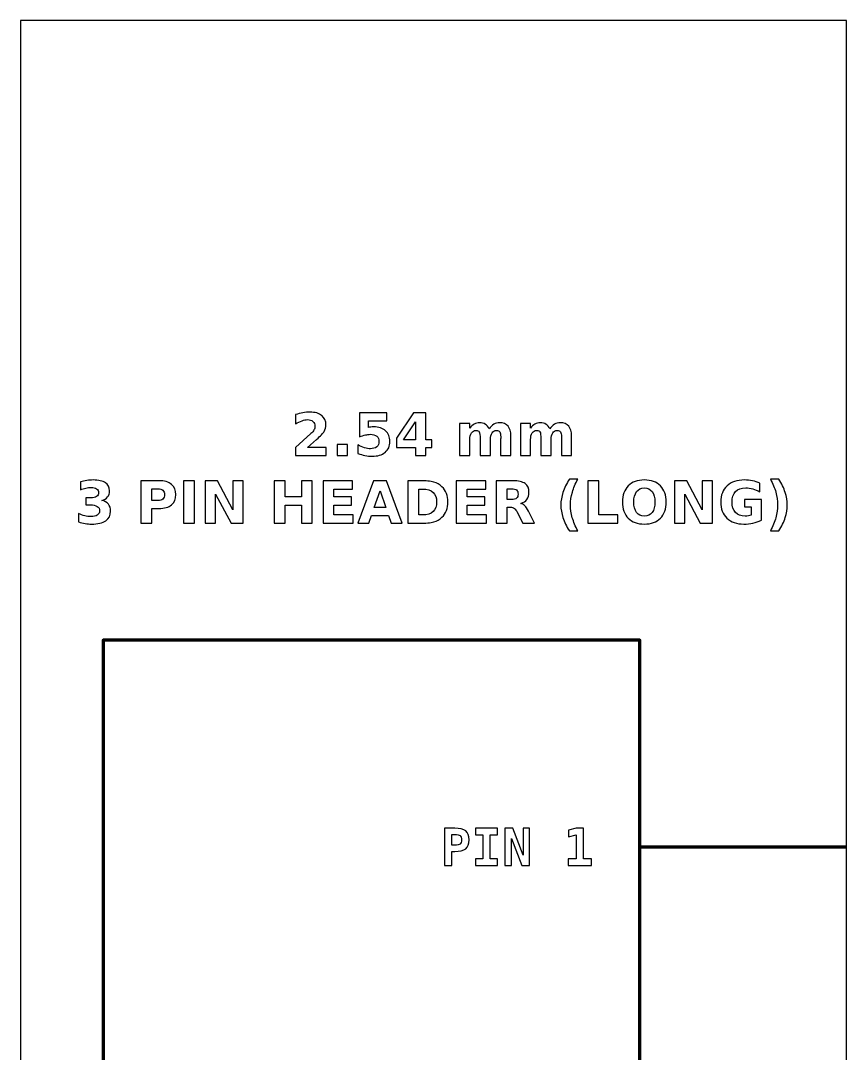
# Model space of a CAD drawing. Header units: centimetres. Extents: x -11.5 to -9.5, y -16.35 to -11.35.
# Drawn here: x -11.5 to -9.5, y -13.85 to -11.35 of the extents above; entities that cross this region are included whole.
import ezdxf

# ---------------------------------------------------------------- set-up
doc = ezdxf.new("R2010")
doc.units = ezdxf.units.CM
doc.header["$MEASUREMENT"] = 0
doc.layers.add('Layer 1', color=7, linetype='Continuous')

msp = doc.modelspace()

# ---------------------------------------------------------------- linework, layer by layer
at = {"layer": 'Layer 1', "color": 7}
msp.add_lwpolyline([(-11.5, -16.35), (-9.5, -16.35), (-9.5, -11.35), (-11.5, -11.35), (-11.5, -16.35)], close=True, dxfattribs=at)
at = {"layer": 'Layer 1', "color": 7, "lineweight": 100}
msp.add_lwpolyline([(-11.3, -15.85), (-10, -15.85), (-10, -12.85), (-11.3, -12.85), (-11.3, -15.85)], close=True, dxfattribs=at)
at = {"layer": 'Layer 1', "color": 250}
for points, knots in [([(-10.80503, -12.38297), (-10.80503, -12.38297), (-10.75975, -12.38297), (-10.75975, -12.38297), (-10.75975, -12.38297), (-10.75975, -12.38297), (-10.75975, -12.40247), (-10.75975, -12.40247), (-10.75975, -12.40247), (-10.75975, -12.40247), (-10.83452, -12.40247), (-10.83452, -12.40247), (-10.83452, -12.40247), (-10.83452, -12.40247), (-10.83452, -12.38297), (-10.83452, -12.38297), (-10.83452, -12.38297), (-10.83452, -12.38297), (-10.79696, -12.34984), (-10.79696, -12.34984), (-10.79696, -12.34984), (-10.7936, -12.3468), (-10.79113, -12.34384), (-10.78953, -12.34095), (-10.78953, -12.34095), (-10.78791, -12.33805), (-10.78711, -12.33504), (-10.78711, -12.33191), (-10.78711, -12.33191), (-10.78711, -12.32709), (-10.78873, -12.32321), (-10.79197, -12.32027), (-10.79197, -12.32027), (-10.7952, -12.31733), (-10.7995, -12.31588), (-10.80489, -12.31588), (-10.80489, -12.31588), (-10.80902, -12.31588), (-10.81354, -12.31677), (-10.81846, -12.31853), (-10.81846, -12.31853), (-10.82337, -12.3203), (-10.82864, -12.32293), (-10.83424, -12.32641), (-10.83424, -12.32641), (-10.83424, -12.32641), (-10.83424, -12.30381), (-10.83424, -12.30381), (-10.83424, -12.30381), (-10.82826, -12.30184), (-10.82236, -12.30033), (-10.81653, -12.2993), (-10.81653, -12.2993), (-10.81069, -12.29826), (-10.80498, -12.29774), (-10.79936, -12.29774), (-10.79936, -12.29774), (-10.78706, -12.29774), (-10.77749, -12.30045), (-10.77067, -12.30588), (-10.77067, -12.30588), (-10.76385, -12.31129), (-10.76044, -12.31884), (-10.76044, -12.32855), (-10.76044, -12.32855), (-10.76044, -12.33415), (-10.76189, -12.33937), (-10.76479, -12.34422), (-10.76479, -12.34422), (-10.76768, -12.34906), (-10.77377, -12.35555), (-10.78304, -12.36369), (-10.78304, -12.36369), (-10.78304, -12.36369), (-10.80503, -12.38297), (-10.80503, -12.38297)], [0, 0, 0, 0, 0.0526316, 0.0526316, 0.0526316, 0.0526316, 0.1052632, 0.1052632, 0.1052632, 0.1052632, 0.1578947, 0.1578947, 0.1578947, 0.1578947, 0.2105263, 0.2105263, 0.2105263, 0.2105263, 0.2631579, 0.2631579, 0.2631579, 0.2631579, 0.3157895, 0.3157895, 0.3157895, 0.3157895, 0.3684211, 0.3684211, 0.3684211, 0.3684211, 0.4210526, 0.4210526, 0.4210526, 0.4210526, 0.4736842, 0.4736842, 0.4736842, 0.4736842, 0.5263158, 0.5263158, 0.5263158, 0.5263158, 0.5789474, 0.5789474, 0.5789474, 0.5789474, 0.6315789, 0.6315789, 0.6315789, 0.6315789, 0.6842105, 0.6842105, 0.6842105, 0.6842105, 0.7368421, 0.7368421, 0.7368421, 0.7368421, 0.7894737, 0.7894737, 0.7894737, 0.7894737, 0.8421053, 0.8421053, 0.8421053, 0.8421053, 0.8947368, 0.8947368, 0.8947368, 0.8947368, 0.9473684, 0.9473684, 0.9473684, 0.9473684, 1, 1, 1, 1]), ([(-10.67894, -12.2996), (-10.67894, -12.2996), (-10.613, -12.2996), (-10.613, -12.2996), (-10.613, -12.2996), (-10.613, -12.2996), (-10.613, -12.3191), (-10.613, -12.3191), (-10.613, -12.3191), (-10.613, -12.3191), (-10.6578, -12.3191), (-10.6578, -12.3191), (-10.6578, -12.3191), (-10.6578, -12.3191), (-10.6578, -12.33502), (-10.6578, -12.33502), (-10.6578, -12.33502), (-10.65578, -12.33448), (-10.65375, -12.33406), (-10.65171, -12.33375), (-10.65171, -12.33375), (-10.64966, -12.33344), (-10.64752, -12.3333), (-10.64533, -12.3333), (-10.64533, -12.3333), (-10.63278, -12.3333), (-10.62302, -12.33643), (-10.61603, -12.34271), (-10.61603, -12.34271), (-10.60905, -12.34897), (-10.60557, -12.35771), (-10.60557, -12.36891), (-10.60557, -12.36891), (-10.60557, -12.38003), (-10.60938, -12.38874), (-10.61697, -12.39504), (-10.61697, -12.39504), (-10.62457, -12.40132), (-10.63513, -12.40447), (-10.64863, -12.40447), (-10.64863, -12.40447), (-10.65446, -12.40447), (-10.66025, -12.4039), (-10.66596, -12.40278), (-10.66596, -12.40278), (-10.67168, -12.40165), (-10.67737, -12.39995), (-10.68301, -12.39765), (-10.68301, -12.39765), (-10.68301, -12.39765), (-10.68301, -12.37676), (-10.68301, -12.37676), (-10.68301, -12.37676), (-10.67741, -12.37999), (-10.6721, -12.38239), (-10.66707, -12.38398), (-10.66707, -12.38398), (-10.66203, -12.38561), (-10.65728, -12.38641), (-10.65284, -12.38641), (-10.65284, -12.38641), (-10.64639, -12.38641), (-10.64134, -12.38483), (-10.63764, -12.38168), (-10.63764, -12.38168), (-10.63395, -12.37855), (-10.63209, -12.3743), (-10.63209, -12.36891), (-10.63209, -12.36891), (-10.63209, -12.3635), (-10.63395, -12.35924), (-10.63764, -12.35612), (-10.63764, -12.35612), (-10.64134, -12.35299), (-10.64639, -12.35144), (-10.65284, -12.35144), (-10.65284, -12.35144), (-10.65665, -12.35144), (-10.66072, -12.35193), (-10.66502, -12.35292), (-10.66502, -12.35292), (-10.66935, -12.3539), (-10.67398, -12.35543), (-10.67894, -12.3575), (-10.67894, -12.3575), (-10.67894, -12.3575), (-10.67894, -12.2996), (-10.67894, -12.2996)], [0, 0, 0, 0, 0.0454545, 0.0454545, 0.0454545, 0.0454545, 0.0909091, 0.0909091, 0.0909091, 0.0909091, 0.1363636, 0.1363636, 0.1363636, 0.1363636, 0.1818182, 0.1818182, 0.1818182, 0.1818182, 0.2272727, 0.2272727, 0.2272727, 0.2272727, 0.2727273, 0.2727273, 0.2727273, 0.2727273, 0.3181818, 0.3181818, 0.3181818, 0.3181818, 0.3636364, 0.3636364, 0.3636364, 0.3636364, 0.4090909, 0.4090909, 0.4090909, 0.4090909, 0.4545455, 0.4545455, 0.4545455, 0.4545455, 0.5, 0.5, 0.5, 0.5, 0.5454545, 0.5454545, 0.5454545, 0.5454545, 0.5909091, 0.5909091, 0.5909091, 0.5909091, 0.6363636, 0.6363636, 0.6363636, 0.6363636, 0.6818182, 0.6818182, 0.6818182, 0.6818182, 0.7272727, 0.7272727, 0.7272727, 0.7272727, 0.7727273, 0.7727273, 0.7727273, 0.7727273, 0.8181818, 0.8181818, 0.8181818, 0.8181818, 0.8636364, 0.8636364, 0.8636364, 0.8636364, 0.9090909, 0.9090909, 0.9090909, 0.9090909, 0.9545455, 0.9545455, 0.9545455, 0.9545455, 1, 1, 1, 1]), ([(-10.54816, -12.2996), (-10.54816, -12.2996), (-10.51866, -12.2996), (-10.51866, -12.2996), (-10.51866, -12.2996), (-10.51866, -12.2996), (-10.51866, -12.36451), (-10.51866, -12.36451), (-10.51866, -12.36451), (-10.51866, -12.36451), (-10.50399, -12.36451), (-10.50399, -12.36451), (-10.50399, -12.36451), (-10.50399, -12.36451), (-10.50399, -12.38373), (-10.50399, -12.38373), (-10.50399, -12.38373), (-10.50399, -12.38373), (-10.51866, -12.38373), (-10.51866, -12.38373), (-10.51866, -12.38373), (-10.51866, -12.38373), (-10.51866, -12.40247), (-10.51866, -12.40247), (-10.51866, -12.40247), (-10.51866, -12.40247), (-10.54373, -12.40247), (-10.54373, -12.40247), (-10.54373, -12.40247), (-10.54373, -12.40247), (-10.54373, -12.38373), (-10.54373, -12.38373), (-10.54373, -12.38373), (-10.54373, -12.38373), (-10.58936, -12.38373), (-10.58936, -12.38373), (-10.58936, -12.38373), (-10.58936, -12.38373), (-10.58936, -12.36098), (-10.58936, -12.36098), (-10.58936, -12.36098), (-10.58936, -12.36098), (-10.54816, -12.2996), (-10.54816, -12.2996)], [0, 0, 0, 0, 0.0909091, 0.0909091, 0.0909091, 0.0909091, 0.1818182, 0.1818182, 0.1818182, 0.1818182, 0.2727273, 0.2727273, 0.2727273, 0.2727273, 0.3636364, 0.3636364, 0.3636364, 0.3636364, 0.4545455, 0.4545455, 0.4545455, 0.4545455, 0.5454545, 0.5454545, 0.5454545, 0.5454545, 0.6363636, 0.6363636, 0.6363636, 0.6363636, 0.7272727, 0.7272727, 0.7272727, 0.7272727, 0.8181818, 0.8181818, 0.8181818, 0.8181818, 0.9090909, 0.9090909, 0.9090909, 0.9090909, 1, 1, 1, 1]), ([(-10.54373, -12.32145), (-10.54373, -12.32145), (-10.57283, -12.36451), (-10.57283, -12.36451), (-10.57283, -12.36451), (-10.57283, -12.36451), (-10.54373, -12.36451), (-10.54373, -12.36451), (-10.54373, -12.36451), (-10.54373, -12.36451), (-10.54373, -12.32145), (-10.54373, -12.32145)], [0, 0, 0, 0, 0.3333333, 0.3333333, 0.3333333, 0.3333333, 0.6666667, 0.6666667, 0.6666667, 0.6666667, 1, 1, 1, 1]), ([(-10.36502, -12.33812), (-10.36189, -12.33335), (-10.3582, -12.3297), (-10.35389, -12.32721), (-10.35389, -12.32721), (-10.34959, -12.32469), (-10.34489, -12.32345), (-10.33974, -12.32345), (-10.33974, -12.32345), (-10.33087, -12.32345), (-10.32412, -12.32618), (-10.31949, -12.33166), (-10.31949, -12.33166), (-10.31485, -12.33711), (-10.31252, -12.34506), (-10.31252, -12.35548), (-10.31252, -12.35548), (-10.31252, -12.35548), (-10.31252, -12.40247), (-10.31252, -12.40247), (-10.31252, -12.40247), (-10.31252, -12.40247), (-10.33734, -12.40247), (-10.33734, -12.40247), (-10.33734, -12.40247), (-10.33734, -12.40247), (-10.33734, -12.36223), (-10.33734, -12.36223), (-10.33734, -12.36223), (-10.33729, -12.36164), (-10.33727, -12.36103), (-10.33724, -12.36037), (-10.33724, -12.36037), (-10.33722, -12.35974), (-10.3372, -12.35882), (-10.3372, -12.35762), (-10.3372, -12.35762), (-10.3372, -12.35216), (-10.33799, -12.34819), (-10.33962, -12.34574), (-10.33962, -12.34574), (-10.34122, -12.34327), (-10.3438, -12.34205), (-10.34738, -12.34205), (-10.34738, -12.34205), (-10.35208, -12.34205), (-10.35568, -12.34398), (-10.35824, -12.34784), (-10.35824, -12.34784), (-10.36078, -12.35169), (-10.3621, -12.35727), (-10.3622, -12.36458), (-10.3622, -12.36458), (-10.3622, -12.36458), (-10.3622, -12.40247), (-10.3622, -12.40247), (-10.3622, -12.40247), (-10.3622, -12.40247), (-10.38701, -12.40247), (-10.38701, -12.40247), (-10.38701, -12.40247), (-10.38701, -12.40247), (-10.38701, -12.36223), (-10.38701, -12.36223), (-10.38701, -12.36223), (-10.38701, -12.35369), (-10.38774, -12.34819), (-10.38922, -12.34574), (-10.38922, -12.34574), (-10.39068, -12.34327), (-10.39329, -12.34205), (-10.39705, -12.34205), (-10.39705, -12.34205), (-10.4018, -12.34205), (-10.40545, -12.344), (-10.40801, -12.34788), (-10.40801, -12.34788), (-10.41057, -12.35176), (-10.41187, -12.35729), (-10.41187, -12.36451), (-10.41187, -12.36451), (-10.41187, -12.36451), (-10.41187, -12.40247), (-10.41187, -12.40247), (-10.41187, -12.40247), (-10.41187, -12.40247), (-10.43668, -12.40247), (-10.43668, -12.40247), (-10.43668, -12.40247), (-10.43668, -12.40247), (-10.43668, -12.32531), (-10.43668, -12.32531), (-10.43668, -12.32531), (-10.43668, -12.32531), (-10.41187, -12.32531), (-10.41187, -12.32531), (-10.41187, -12.32531), (-10.41187, -12.32531), (-10.41187, -12.33662), (-10.41187, -12.33662), (-10.41187, -12.33662), (-10.40883, -12.33224), (-10.40535, -12.32898), (-10.40142, -12.32676), (-10.40142, -12.32676), (-10.3975, -12.32455), (-10.39317, -12.32345), (-10.38844, -12.32345), (-10.38844, -12.32345), (-10.38313, -12.32345), (-10.3784, -12.32474), (-10.37433, -12.32731), (-10.37433, -12.32731), (-10.37024, -12.32989), (-10.36713, -12.33349), (-10.36502, -12.33812)], [0, 0, 0, 0, 0.0344828, 0.0344828, 0.0344828, 0.0344828, 0.0689655, 0.0689655, 0.0689655, 0.0689655, 0.1034483, 0.1034483, 0.1034483, 0.1034483, 0.137931, 0.137931, 0.137931, 0.137931, 0.1724138, 0.1724138, 0.1724138, 0.1724138, 0.2068966, 0.2068966, 0.2068966, 0.2068966, 0.2413793, 0.2413793, 0.2413793, 0.2413793, 0.2758621, 0.2758621, 0.2758621, 0.2758621, 0.3103448, 0.3103448, 0.3103448, 0.3103448, 0.3448276, 0.3448276, 0.3448276, 0.3448276, 0.3793103, 0.3793103, 0.3793103, 0.3793103, 0.4137931, 0.4137931, 0.4137931, 0.4137931, 0.4482759, 0.4482759, 0.4482759, 0.4482759, 0.4827586, 0.4827586, 0.4827586, 0.4827586, 0.5172414, 0.5172414, 0.5172414, 0.5172414, 0.5517241, 0.5517241, 0.5517241, 0.5517241, 0.5862069, 0.5862069, 0.5862069, 0.5862069, 0.6206897, 0.6206897, 0.6206897, 0.6206897, 0.6551724, 0.6551724, 0.6551724, 0.6551724, 0.6896552, 0.6896552, 0.6896552, 0.6896552, 0.7241379, 0.7241379, 0.7241379, 0.7241379, 0.7586207, 0.7586207, 0.7586207, 0.7586207, 0.7931034, 0.7931034, 0.7931034, 0.7931034, 0.8275862, 0.8275862, 0.8275862, 0.8275862, 0.862069, 0.862069, 0.862069, 0.862069, 0.8965517, 0.8965517, 0.8965517, 0.8965517, 0.9310345, 0.9310345, 0.9310345, 0.9310345, 0.9655172, 0.9655172, 0.9655172, 0.9655172, 1, 1, 1, 1]), ([(-10.21798, -12.33812), (-10.21485, -12.33335), (-10.21116, -12.3297), (-10.20685, -12.32721), (-10.20685, -12.32721), (-10.20255, -12.32469), (-10.19785, -12.32345), (-10.1927, -12.32345), (-10.1927, -12.32345), (-10.18383, -12.32345), (-10.17708, -12.32618), (-10.17245, -12.33166), (-10.17245, -12.33166), (-10.16781, -12.33711), (-10.16548, -12.34506), (-10.16548, -12.35548), (-10.16548, -12.35548), (-10.16548, -12.35548), (-10.16548, -12.40247), (-10.16548, -12.40247), (-10.16548, -12.40247), (-10.16548, -12.40247), (-10.1903, -12.40247), (-10.1903, -12.40247), (-10.1903, -12.40247), (-10.1903, -12.40247), (-10.1903, -12.36223), (-10.1903, -12.36223), (-10.1903, -12.36223), (-10.19025, -12.36164), (-10.19023, -12.36103), (-10.1902, -12.36037), (-10.1902, -12.36037), (-10.19018, -12.35974), (-10.19016, -12.35882), (-10.19016, -12.35762), (-10.19016, -12.35762), (-10.19016, -12.35216), (-10.19095, -12.34819), (-10.19258, -12.34574), (-10.19258, -12.34574), (-10.19418, -12.34327), (-10.19676, -12.34205), (-10.20034, -12.34205), (-10.20034, -12.34205), (-10.20504, -12.34205), (-10.20864, -12.34398), (-10.2112, -12.34784), (-10.2112, -12.34784), (-10.21374, -12.35169), (-10.21506, -12.35727), (-10.21516, -12.36458), (-10.21516, -12.36458), (-10.21516, -12.36458), (-10.21516, -12.40247), (-10.21516, -12.40247), (-10.21516, -12.40247), (-10.21516, -12.40247), (-10.23997, -12.40247), (-10.23997, -12.40247), (-10.23997, -12.40247), (-10.23997, -12.40247), (-10.23997, -12.36223), (-10.23997, -12.36223), (-10.23997, -12.36223), (-10.23997, -12.35369), (-10.2407, -12.34819), (-10.24218, -12.34574), (-10.24218, -12.34574), (-10.24364, -12.34327), (-10.24625, -12.34205), (-10.25001, -12.34205), (-10.25001, -12.34205), (-10.25476, -12.34205), (-10.25841, -12.344), (-10.26097, -12.34788), (-10.26097, -12.34788), (-10.26353, -12.35176), (-10.26483, -12.35729), (-10.26483, -12.36451), (-10.26483, -12.36451), (-10.26483, -12.36451), (-10.26483, -12.40247), (-10.26483, -12.40247), (-10.26483, -12.40247), (-10.26483, -12.40247), (-10.28964, -12.40247), (-10.28964, -12.40247), (-10.28964, -12.40247), (-10.28964, -12.40247), (-10.28964, -12.32531), (-10.28964, -12.32531), (-10.28964, -12.32531), (-10.28964, -12.32531), (-10.26483, -12.32531), (-10.26483, -12.32531), (-10.26483, -12.32531), (-10.26483, -12.32531), (-10.26483, -12.33662), (-10.26483, -12.33662), (-10.26483, -12.33662), (-10.26179, -12.33224), (-10.25831, -12.32898), (-10.25438, -12.32676), (-10.25438, -12.32676), (-10.25046, -12.32455), (-10.24613, -12.32345), (-10.2414, -12.32345), (-10.2414, -12.32345), (-10.23609, -12.32345), (-10.23136, -12.32474), (-10.22729, -12.32731), (-10.22729, -12.32731), (-10.2232, -12.32989), (-10.22009, -12.33349), (-10.21798, -12.33812)], [0, 0, 0, 0, 0.0344828, 0.0344828, 0.0344828, 0.0344828, 0.0689655, 0.0689655, 0.0689655, 0.0689655, 0.1034483, 0.1034483, 0.1034483, 0.1034483, 0.137931, 0.137931, 0.137931, 0.137931, 0.1724138, 0.1724138, 0.1724138, 0.1724138, 0.2068966, 0.2068966, 0.2068966, 0.2068966, 0.2413793, 0.2413793, 0.2413793, 0.2413793, 0.2758621, 0.2758621, 0.2758621, 0.2758621, 0.3103448, 0.3103448, 0.3103448, 0.3103448, 0.3448276, 0.3448276, 0.3448276, 0.3448276, 0.3793103, 0.3793103, 0.3793103, 0.3793103, 0.4137931, 0.4137931, 0.4137931, 0.4137931, 0.4482759, 0.4482759, 0.4482759, 0.4482759, 0.4827586, 0.4827586, 0.4827586, 0.4827586, 0.5172414, 0.5172414, 0.5172414, 0.5172414, 0.5517241, 0.5517241, 0.5517241, 0.5517241, 0.5862069, 0.5862069, 0.5862069, 0.5862069, 0.6206897, 0.6206897, 0.6206897, 0.6206897, 0.6551724, 0.6551724, 0.6551724, 0.6551724, 0.6896552, 0.6896552, 0.6896552, 0.6896552, 0.7241379, 0.7241379, 0.7241379, 0.7241379, 0.7586207, 0.7586207, 0.7586207, 0.7586207, 0.7931034, 0.7931034, 0.7931034, 0.7931034, 0.8275862, 0.8275862, 0.8275862, 0.8275862, 0.862069, 0.862069, 0.862069, 0.862069, 0.8965517, 0.8965517, 0.8965517, 0.8965517, 0.9310345, 0.9310345, 0.9310345, 0.9310345, 0.9655172, 0.9655172, 0.9655172, 0.9655172, 1, 1, 1, 1]), ([(-10.73311, -12.3758), (-10.73311, -12.3758), (-10.70829, -12.3758), (-10.70829, -12.3758), (-10.70829, -12.3758), (-10.70829, -12.3758), (-10.70829, -12.40247), (-10.70829, -12.40247), (-10.70829, -12.40247), (-10.70829, -12.40247), (-10.73311, -12.40247), (-10.73311, -12.40247), (-10.73311, -12.40247), (-10.73311, -12.40247), (-10.73311, -12.3758), (-10.73311, -12.3758)], [0, 0, 0, 0, 0.25, 0.25, 0.25, 0.25, 0.5, 0.5, 0.5, 0.5, 0.75, 0.75, 0.75, 0.75, 1, 1, 1, 1]), ([(-11.30339, -12.51124), (-11.29647, -12.51303), (-11.29118, -12.51616), (-11.28758, -12.52058), (-11.28758, -12.52058), (-11.28398, -12.52502), (-11.28217, -12.53064), (-11.28217, -12.53749), (-11.28217, -12.53749), (-11.28217, -12.54769), (-11.28608, -12.55545), (-11.29388, -12.56077), (-11.29388, -12.56077), (-11.30169, -12.56606), (-11.31308, -12.56872), (-11.32806, -12.56872), (-11.32806, -12.56872), (-11.33335, -12.56872), (-11.33864, -12.5683), (-11.34396, -12.56745), (-11.34396, -12.56745), (-11.34925, -12.5666), (-11.35449, -12.56531), (-11.35969, -12.56362), (-11.35969, -12.56362), (-11.35969, -12.56362), (-11.35969, -12.54315), (-11.35969, -12.54315), (-11.35969, -12.54315), (-11.35473, -12.54562), (-11.34981, -12.54751), (-11.34492, -12.54878), (-11.34492, -12.54878), (-11.34003, -12.55002), (-11.33521, -12.55066), (-11.33048, -12.55066), (-11.33048, -12.55066), (-11.32345, -12.55066), (-11.31806, -12.54943), (-11.31432, -12.54701), (-11.31432, -12.54701), (-11.31058, -12.54457), (-11.3087, -12.54109), (-11.3087, -12.53652), (-11.3087, -12.53652), (-11.3087, -12.53184), (-11.31063, -12.52829), (-11.31446, -12.52589), (-11.31446, -12.52589), (-11.3183, -12.52347), (-11.32396, -12.52227), (-11.33144, -12.52227), (-11.33144, -12.52227), (-11.33144, -12.52227), (-11.34205, -12.52227), (-11.34205, -12.52227), (-11.34205, -12.52227), (-11.34205, -12.52227), (-11.34205, -12.50517), (-11.34205, -12.50517), (-11.34205, -12.50517), (-11.34205, -12.50517), (-11.3309, -12.50517), (-11.3309, -12.50517), (-11.3309, -12.50517), (-11.32422, -12.50517), (-11.31928, -12.50414), (-11.31602, -12.50204), (-11.31602, -12.50204), (-11.31275, -12.49995), (-11.31112, -12.49678), (-11.31112, -12.49252), (-11.31112, -12.49252), (-11.31112, -12.48857), (-11.3127, -12.48551), (-11.31587, -12.48337), (-11.31587, -12.48337), (-11.31905, -12.48121), (-11.32352, -12.48013), (-11.3293, -12.48013), (-11.3293, -12.48013), (-11.33358, -12.48013), (-11.33789, -12.4806), (-11.34226, -12.48156), (-11.34226, -12.48156), (-11.34661, -12.48252), (-11.35094, -12.48396), (-11.35527, -12.48584), (-11.35527, -12.48584), (-11.35527, -12.48584), (-11.35527, -12.46641), (-11.35527, -12.46641), (-11.35527, -12.46641), (-11.35002, -12.46493), (-11.34485, -12.46383), (-11.3397, -12.4631), (-11.3397, -12.4631), (-11.33455, -12.46237), (-11.32952, -12.46199), (-11.32455, -12.46199), (-11.32455, -12.46199), (-11.31119, -12.46199), (-11.30118, -12.46418), (-11.29454, -12.46858), (-11.29454, -12.46858), (-11.28791, -12.47295), (-11.2846, -12.47956), (-11.2846, -12.48838), (-11.2846, -12.48838), (-11.2846, -12.49438), (-11.28617, -12.49932), (-11.28935, -12.50315), (-11.28935, -12.50315), (-11.29252, -12.50698), (-11.2972, -12.50969), (-11.30339, -12.51124)], [0, 0, 0, 0, 0.0344828, 0.0344828, 0.0344828, 0.0344828, 0.0689655, 0.0689655, 0.0689655, 0.0689655, 0.1034483, 0.1034483, 0.1034483, 0.1034483, 0.137931, 0.137931, 0.137931, 0.137931, 0.1724138, 0.1724138, 0.1724138, 0.1724138, 0.2068966, 0.2068966, 0.2068966, 0.2068966, 0.2413793, 0.2413793, 0.2413793, 0.2413793, 0.2758621, 0.2758621, 0.2758621, 0.2758621, 0.3103448, 0.3103448, 0.3103448, 0.3103448, 0.3448276, 0.3448276, 0.3448276, 0.3448276, 0.3793103, 0.3793103, 0.3793103, 0.3793103, 0.4137931, 0.4137931, 0.4137931, 0.4137931, 0.4482759, 0.4482759, 0.4482759, 0.4482759, 0.4827586, 0.4827586, 0.4827586, 0.4827586, 0.5172414, 0.5172414, 0.5172414, 0.5172414, 0.5517241, 0.5517241, 0.5517241, 0.5517241, 0.5862069, 0.5862069, 0.5862069, 0.5862069, 0.6206897, 0.6206897, 0.6206897, 0.6206897, 0.6551724, 0.6551724, 0.6551724, 0.6551724, 0.6896552, 0.6896552, 0.6896552, 0.6896552, 0.7241379, 0.7241379, 0.7241379, 0.7241379, 0.7586207, 0.7586207, 0.7586207, 0.7586207, 0.7931034, 0.7931034, 0.7931034, 0.7931034, 0.8275862, 0.8275862, 0.8275862, 0.8275862, 0.862069, 0.862069, 0.862069, 0.862069, 0.8965517, 0.8965517, 0.8965517, 0.8965517, 0.9310345, 0.9310345, 0.9310345, 0.9310345, 0.9655172, 0.9655172, 0.9655172, 0.9655172, 1, 1, 1, 1]), ([(-11.20884, -12.46385), (-11.20884, -12.46385), (-11.16482, -12.46385), (-11.16482, -12.46385), (-11.16482, -12.46385), (-11.15172, -12.46385), (-11.14167, -12.46677), (-11.13466, -12.47258), (-11.13466, -12.47258), (-11.12766, -12.47839), (-11.12415, -12.48666), (-11.12415, -12.49741), (-11.12415, -12.49741), (-11.12415, -12.50818), (-11.12766, -12.51648), (-11.13466, -12.52229), (-11.13466, -12.52229), (-11.14167, -12.5281), (-11.15172, -12.53102), (-11.16482, -12.53102), (-11.16482, -12.53102), (-11.16482, -12.53102), (-11.18231, -12.53102), (-11.18231, -12.53102), (-11.18231, -12.53102), (-11.18231, -12.53102), (-11.18231, -12.56672), (-11.18231, -12.56672), (-11.18231, -12.56672), (-11.18231, -12.56672), (-11.20884, -12.56672), (-11.20884, -12.56672), (-11.20884, -12.56672), (-11.20884, -12.56672), (-11.20884, -12.46385), (-11.20884, -12.46385)], [0, 0, 0, 0, 0.1111111, 0.1111111, 0.1111111, 0.1111111, 0.2222222, 0.2222222, 0.2222222, 0.2222222, 0.3333333, 0.3333333, 0.3333333, 0.3333333, 0.4444444, 0.4444444, 0.4444444, 0.4444444, 0.5555556, 0.5555556, 0.5555556, 0.5555556, 0.6666667, 0.6666667, 0.6666667, 0.6666667, 0.7777778, 0.7777778, 0.7777778, 0.7777778, 0.8888889, 0.8888889, 0.8888889, 0.8888889, 1, 1, 1, 1]), ([(-11.10543, -12.46385), (-11.10543, -12.46385), (-11.0789, -12.46385), (-11.0789, -12.46385), (-11.0789, -12.46385), (-11.0789, -12.46385), (-11.0789, -12.56672), (-11.0789, -12.56672), (-11.0789, -12.56672), (-11.0789, -12.56672), (-11.10543, -12.56672), (-11.10543, -12.56672), (-11.10543, -12.56672), (-11.10543, -12.56672), (-11.10543, -12.46385), (-11.10543, -12.46385)], [0, 0, 0, 0, 0.25, 0.25, 0.25, 0.25, 0.5, 0.5, 0.5, 0.5, 0.75, 0.75, 0.75, 0.75, 1, 1, 1, 1]), ([(-11.05294, -12.46385), (-11.05294, -12.46385), (-11.02331, -12.46385), (-11.02331, -12.46385), (-11.02331, -12.46385), (-11.02331, -12.46385), (-10.98589, -12.53441), (-10.98589, -12.53441), (-10.98589, -12.53441), (-10.98589, -12.53441), (-10.98589, -12.46385), (-10.98589, -12.46385), (-10.98589, -12.46385), (-10.98589, -12.46385), (-10.96075, -12.46385), (-10.96075, -12.46385), (-10.96075, -12.46385), (-10.96075, -12.46385), (-10.96075, -12.56672), (-10.96075, -12.56672), (-10.96075, -12.56672), (-10.96075, -12.56672), (-10.99038, -12.56672), (-10.99038, -12.56672), (-10.99038, -12.56672), (-10.99038, -12.56672), (-11.0278, -12.49616), (-11.0278, -12.49616), (-11.0278, -12.49616), (-11.0278, -12.49616), (-11.0278, -12.56672), (-11.0278, -12.56672), (-11.0278, -12.56672), (-11.0278, -12.56672), (-11.05294, -12.56672), (-11.05294, -12.56672), (-11.05294, -12.56672), (-11.05294, -12.56672), (-11.05294, -12.46385), (-11.05294, -12.46385)], [0, 0, 0, 0, 0.1, 0.1, 0.1, 0.1, 0.2, 0.2, 0.2, 0.2, 0.3, 0.3, 0.3, 0.3, 0.4, 0.4, 0.4, 0.4, 0.5, 0.5, 0.5, 0.5, 0.6, 0.6, 0.6, 0.6, 0.7, 0.7, 0.7, 0.7, 0.8, 0.8, 0.8, 0.8, 0.9, 0.9, 0.9, 0.9, 1, 1, 1, 1]), ([(-10.88572, -12.46385), (-10.88572, -12.46385), (-10.85919, -12.46385), (-10.85919, -12.46385), (-10.85919, -12.46385), (-10.85919, -12.46385), (-10.85919, -12.50306), (-10.85919, -12.50306), (-10.85919, -12.50306), (-10.85919, -12.50306), (-10.82006, -12.50306), (-10.82006, -12.50306), (-10.82006, -12.50306), (-10.82006, -12.50306), (-10.82006, -12.46385), (-10.82006, -12.46385), (-10.82006, -12.46385), (-10.82006, -12.46385), (-10.79353, -12.46385), (-10.79353, -12.46385), (-10.79353, -12.46385), (-10.79353, -12.46385), (-10.79353, -12.56672), (-10.79353, -12.56672), (-10.79353, -12.56672), (-10.79353, -12.56672), (-10.82006, -12.56672), (-10.82006, -12.56672), (-10.82006, -12.56672), (-10.82006, -12.56672), (-10.82006, -12.52312), (-10.82006, -12.52312), (-10.82006, -12.52312), (-10.82006, -12.52312), (-10.85919, -12.52312), (-10.85919, -12.52312), (-10.85919, -12.52312), (-10.85919, -12.52312), (-10.85919, -12.56672), (-10.85919, -12.56672), (-10.85919, -12.56672), (-10.85919, -12.56672), (-10.88572, -12.56672), (-10.88572, -12.56672), (-10.88572, -12.56672), (-10.88572, -12.56672), (-10.88572, -12.46385), (-10.88572, -12.46385)], [0, 0, 0, 0, 0.0833333, 0.0833333, 0.0833333, 0.0833333, 0.1666667, 0.1666667, 0.1666667, 0.1666667, 0.25, 0.25, 0.25, 0.25, 0.3333333, 0.3333333, 0.3333333, 0.3333333, 0.4166667, 0.4166667, 0.4166667, 0.4166667, 0.5, 0.5, 0.5, 0.5, 0.5833333, 0.5833333, 0.5833333, 0.5833333, 0.6666667, 0.6666667, 0.6666667, 0.6666667, 0.75, 0.75, 0.75, 0.75, 0.8333333, 0.8333333, 0.8333333, 0.8333333, 0.9166667, 0.9166667, 0.9166667, 0.9166667, 1, 1, 1, 1]), ([(-10.76763, -12.46385), (-10.76763, -12.46385), (-10.69604, -12.46385), (-10.69604, -12.46385), (-10.69604, -12.46385), (-10.69604, -12.46385), (-10.69604, -12.48391), (-10.69604, -12.48391), (-10.69604, -12.48391), (-10.69604, -12.48391), (-10.7411, -12.48391), (-10.7411, -12.48391), (-10.7411, -12.48391), (-10.7411, -12.48391), (-10.7411, -12.50306), (-10.7411, -12.50306), (-10.7411, -12.50306), (-10.7411, -12.50306), (-10.69875, -12.50306), (-10.69875, -12.50306), (-10.69875, -12.50306), (-10.69875, -12.50306), (-10.69875, -12.52312), (-10.69875, -12.52312), (-10.69875, -12.52312), (-10.69875, -12.52312), (-10.7411, -12.52312), (-10.7411, -12.52312), (-10.7411, -12.52312), (-10.7411, -12.52312), (-10.7411, -12.54666), (-10.7411, -12.54666), (-10.7411, -12.54666), (-10.7411, -12.54666), (-10.69454, -12.54666), (-10.69454, -12.54666), (-10.69454, -12.54666), (-10.69454, -12.54666), (-10.69454, -12.56672), (-10.69454, -12.56672), (-10.69454, -12.56672), (-10.69454, -12.56672), (-10.76763, -12.56672), (-10.76763, -12.56672), (-10.76763, -12.56672), (-10.76763, -12.56672), (-10.76763, -12.46385), (-10.76763, -12.46385)], [0, 0, 0, 0, 0.0833333, 0.0833333, 0.0833333, 0.0833333, 0.1666667, 0.1666667, 0.1666667, 0.1666667, 0.25, 0.25, 0.25, 0.25, 0.3333333, 0.3333333, 0.3333333, 0.3333333, 0.4166667, 0.4166667, 0.4166667, 0.4166667, 0.5, 0.5, 0.5, 0.5, 0.5833333, 0.5833333, 0.5833333, 0.5833333, 0.6666667, 0.6666667, 0.6666667, 0.6666667, 0.75, 0.75, 0.75, 0.75, 0.8333333, 0.8333333, 0.8333333, 0.8333333, 0.9166667, 0.9166667, 0.9166667, 0.9166667, 1, 1, 1, 1]), ([(-10.60881, -12.548), (-10.60881, -12.548), (-10.6503, -12.548), (-10.6503, -12.548), (-10.6503, -12.548), (-10.6503, -12.548), (-10.65684, -12.56672), (-10.65684, -12.56672), (-10.65684, -12.56672), (-10.65684, -12.56672), (-10.68351, -12.56672), (-10.68351, -12.56672), (-10.68351, -12.56672), (-10.68351, -12.56672), (-10.64541, -12.46385), (-10.64541, -12.46385), (-10.64541, -12.46385), (-10.64541, -12.46385), (-10.61378, -12.46385), (-10.61378, -12.46385), (-10.61378, -12.46385), (-10.61378, -12.46385), (-10.57568, -12.56672), (-10.57568, -12.56672), (-10.57568, -12.56672), (-10.57568, -12.56672), (-10.60235, -12.56672), (-10.60235, -12.56672), (-10.60235, -12.56672), (-10.60235, -12.56672), (-10.60881, -12.548), (-10.60881, -12.548)], [0, 0, 0, 0, 0.125, 0.125, 0.125, 0.125, 0.25, 0.25, 0.25, 0.25, 0.375, 0.375, 0.375, 0.375, 0.5, 0.5, 0.5, 0.5, 0.625, 0.625, 0.625, 0.625, 0.75, 0.75, 0.75, 0.75, 0.875, 0.875, 0.875, 0.875, 1, 1, 1, 1]), ([(-10.56201, -12.46385), (-10.56201, -12.46385), (-10.53402, -12.46385), (-10.53402, -12.46385), (-10.53402, -12.46385), (-10.51841, -12.46385), (-10.50679, -12.46496), (-10.49915, -12.46719), (-10.49915, -12.46719), (-10.4915, -12.46942), (-10.48494, -12.47319), (-10.47946, -12.47853), (-10.47946, -12.47853), (-10.47464, -12.48316), (-10.47107, -12.48852), (-10.46871, -12.49459), (-10.46871, -12.49459), (-10.46639, -12.50063), (-10.46521, -12.5075), (-10.46521, -12.51519), (-10.46521, -12.51519), (-10.46521, -12.52295), (-10.46639, -12.52987), (-10.46871, -12.53596), (-10.46871, -12.53596), (-10.47107, -12.54205), (-10.47464, -12.54741), (-10.47946, -12.55204), (-10.47946, -12.55204), (-10.48499, -12.55738), (-10.4916, -12.56115), (-10.49931, -12.56338), (-10.49931, -12.56338), (-10.50703, -12.56561), (-10.5186, -12.56672), (-10.53402, -12.56672), (-10.53402, -12.56672), (-10.53402, -12.56672), (-10.56201, -12.56672), (-10.56201, -12.56672), (-10.56201, -12.56672), (-10.56201, -12.56672), (-10.56201, -12.46385), (-10.56201, -12.46385)], [0, 0, 0, 0, 0.0909091, 0.0909091, 0.0909091, 0.0909091, 0.1818182, 0.1818182, 0.1818182, 0.1818182, 0.2727273, 0.2727273, 0.2727273, 0.2727273, 0.3636364, 0.3636364, 0.3636364, 0.3636364, 0.4545455, 0.4545455, 0.4545455, 0.4545455, 0.5454545, 0.5454545, 0.5454545, 0.5454545, 0.6363636, 0.6363636, 0.6363636, 0.6363636, 0.7272727, 0.7272727, 0.7272727, 0.7272727, 0.8181818, 0.8181818, 0.8181818, 0.8181818, 0.9090909, 0.9090909, 0.9090909, 0.9090909, 1, 1, 1, 1]), ([(-10.44489, -12.46385), (-10.44489, -12.46385), (-10.3733, -12.46385), (-10.3733, -12.46385), (-10.3733, -12.46385), (-10.3733, -12.46385), (-10.3733, -12.48391), (-10.3733, -12.48391), (-10.3733, -12.48391), (-10.3733, -12.48391), (-10.41836, -12.48391), (-10.41836, -12.48391), (-10.41836, -12.48391), (-10.41836, -12.48391), (-10.41836, -12.50306), (-10.41836, -12.50306), (-10.41836, -12.50306), (-10.41836, -12.50306), (-10.37601, -12.50306), (-10.37601, -12.50306), (-10.37601, -12.50306), (-10.37601, -12.50306), (-10.37601, -12.52312), (-10.37601, -12.52312), (-10.37601, -12.52312), (-10.37601, -12.52312), (-10.41836, -12.52312), (-10.41836, -12.52312), (-10.41836, -12.52312), (-10.41836, -12.52312), (-10.41836, -12.54666), (-10.41836, -12.54666), (-10.41836, -12.54666), (-10.41836, -12.54666), (-10.3718, -12.54666), (-10.3718, -12.54666), (-10.3718, -12.54666), (-10.3718, -12.54666), (-10.3718, -12.56672), (-10.3718, -12.56672), (-10.3718, -12.56672), (-10.3718, -12.56672), (-10.44489, -12.56672), (-10.44489, -12.56672), (-10.44489, -12.56672), (-10.44489, -12.56672), (-10.44489, -12.46385), (-10.44489, -12.46385)], [0, 0, 0, 0, 0.0833333, 0.0833333, 0.0833333, 0.0833333, 0.1666667, 0.1666667, 0.1666667, 0.1666667, 0.25, 0.25, 0.25, 0.25, 0.3333333, 0.3333333, 0.3333333, 0.3333333, 0.4166667, 0.4166667, 0.4166667, 0.4166667, 0.5, 0.5, 0.5, 0.5, 0.5833333, 0.5833333, 0.5833333, 0.5833333, 0.6666667, 0.6666667, 0.6666667, 0.6666667, 0.75, 0.75, 0.75, 0.75, 0.8333333, 0.8333333, 0.8333333, 0.8333333, 0.9166667, 0.9166667, 0.9166667, 0.9166667, 1, 1, 1, 1]), ([(-10.32196, -12.5278), (-10.32196, -12.5278), (-10.32196, -12.56672), (-10.32196, -12.56672), (-10.32196, -12.56672), (-10.32196, -12.56672), (-10.34849, -12.56672), (-10.34849, -12.56672), (-10.34849, -12.56672), (-10.34849, -12.56672), (-10.34849, -12.46385), (-10.34849, -12.46385), (-10.34849, -12.46385), (-10.34849, -12.46385), (-10.30797, -12.46385), (-10.30797, -12.46385), (-10.30797, -12.46385), (-10.29442, -12.46385), (-10.28447, -12.46613), (-10.27817, -12.47067), (-10.27817, -12.47067), (-10.27185, -12.47521), (-10.26869, -12.48241), (-10.26869, -12.49224), (-10.26869, -12.49224), (-10.26869, -12.49903), (-10.27034, -12.50463), (-10.27361, -12.50898), (-10.27361, -12.50898), (-10.2769, -12.51336), (-10.28186, -12.51658), (-10.28847, -12.51863), (-10.28847, -12.51863), (-10.28485, -12.51947), (-10.28158, -12.52133), (-10.27871, -12.52425), (-10.27871, -12.52425), (-10.27584, -12.52716), (-10.27295, -12.53158), (-10.27001, -12.53751), (-10.27001, -12.53751), (-10.27001, -12.53751), (-10.25559, -12.56672), (-10.25559, -12.56672), (-10.25559, -12.56672), (-10.25559, -12.56672), (-10.28386, -12.56672), (-10.28386, -12.56672), (-10.28386, -12.56672), (-10.28386, -12.56672), (-10.2964, -12.54116), (-10.2964, -12.54116), (-10.2964, -12.54116), (-10.29891, -12.53603), (-10.30148, -12.5325), (-10.30409, -12.53062), (-10.30409, -12.53062), (-10.30668, -12.52874), (-10.31013, -12.5278), (-10.31446, -12.5278), (-10.31446, -12.5278), (-10.31446, -12.5278), (-10.32196, -12.5278), (-10.32196, -12.5278)], [0, 0, 0, 0, 0.0625, 0.0625, 0.0625, 0.0625, 0.125, 0.125, 0.125, 0.125, 0.1875, 0.1875, 0.1875, 0.1875, 0.25, 0.25, 0.25, 0.25, 0.3125, 0.3125, 0.3125, 0.3125, 0.375, 0.375, 0.375, 0.375, 0.4375, 0.4375, 0.4375, 0.4375, 0.5, 0.5, 0.5, 0.5, 0.5625, 0.5625, 0.5625, 0.5625, 0.625, 0.625, 0.625, 0.625, 0.6875, 0.6875, 0.6875, 0.6875, 0.75, 0.75, 0.75, 0.75, 0.8125, 0.8125, 0.8125, 0.8125, 0.875, 0.875, 0.875, 0.875, 0.9375, 0.9375, 0.9375, 0.9375, 1, 1, 1, 1]), ([(-10.15047, -12.58532), (-10.15047, -12.58532), (-10.17093, -12.58532), (-10.17093, -12.58532), (-10.17093, -12.58532), (-10.17796, -12.57399), (-10.18316, -12.56319), (-10.1865, -12.55296), (-10.1865, -12.55296), (-10.18986, -12.54275), (-10.19153, -12.53262), (-10.19153, -12.52255), (-10.19153, -12.52255), (-10.19153, -12.51249), (-10.18984, -12.5023), (-10.18648, -12.492), (-10.18648, -12.492), (-10.18309, -12.48168), (-10.17792, -12.47091), (-10.17093, -12.45964), (-10.17093, -12.45964), (-10.17093, -12.45964), (-10.15047, -12.45964), (-10.15047, -12.45964), (-10.15047, -12.45964), (-10.15635, -12.47053), (-10.16075, -12.48118), (-10.16369, -12.49158), (-10.16369, -12.49158), (-10.16663, -12.50197), (-10.16811, -12.51225), (-10.16811, -12.52241), (-10.16811, -12.52241), (-10.16811, -12.53257), (-10.16665, -12.54285), (-10.16374, -12.55329), (-10.16374, -12.55329), (-10.16082, -12.56371), (-10.1564, -12.57439), (-10.15047, -12.58532)], [0, 0, 0, 0, 0.1, 0.1, 0.1, 0.1, 0.2, 0.2, 0.2, 0.2, 0.3, 0.3, 0.3, 0.3, 0.4, 0.4, 0.4, 0.4, 0.5, 0.5, 0.5, 0.5, 0.6, 0.6, 0.6, 0.6, 0.7, 0.7, 0.7, 0.7, 0.8, 0.8, 0.8, 0.8, 0.9, 0.9, 0.9, 0.9, 1, 1, 1, 1]), ([(-10.12622, -12.46385), (-10.12622, -12.46385), (-10.09969, -12.46385), (-10.09969, -12.46385), (-10.09969, -12.46385), (-10.09969, -12.46385), (-10.09969, -12.54666), (-10.09969, -12.54666), (-10.09969, -12.54666), (-10.09969, -12.54666), (-10.05313, -12.54666), (-10.05313, -12.54666), (-10.05313, -12.54666), (-10.05313, -12.54666), (-10.05313, -12.56672), (-10.05313, -12.56672), (-10.05313, -12.56672), (-10.05313, -12.56672), (-10.12622, -12.56672), (-10.12622, -12.56672), (-10.12622, -12.56672), (-10.12622, -12.56672), (-10.12622, -12.46385), (-10.12622, -12.46385)], [0, 0, 0, 0, 0.1666667, 0.1666667, 0.1666667, 0.1666667, 0.3333333, 0.3333333, 0.3333333, 0.3333333, 0.5, 0.5, 0.5, 0.5, 0.6666667, 0.6666667, 0.6666667, 0.6666667, 0.8333333, 0.8333333, 0.8333333, 0.8333333, 1, 1, 1, 1]), ([(-9.98932, -12.46199), (-9.97279, -12.46199), (-9.95983, -12.46672), (-9.95047, -12.4762), (-9.95047, -12.4762), (-9.94109, -12.48565), (-9.93641, -12.4987), (-9.93641, -12.51538), (-9.93641, -12.51538), (-9.93641, -12.53201), (-9.94109, -12.54506), (-9.95047, -12.55451), (-9.95047, -12.55451), (-9.95983, -12.56399), (-9.97279, -12.56872), (-9.98932, -12.56872), (-9.98932, -12.56872), (-10.00581, -12.56872), (-10.01874, -12.56399), (-10.02815, -12.55451), (-10.02815, -12.55451), (-10.03753, -12.54506), (-10.04224, -12.53201), (-10.04224, -12.51538), (-10.04224, -12.51538), (-10.04224, -12.4987), (-10.03753, -12.48565), (-10.02815, -12.4762), (-10.02815, -12.4762), (-10.01874, -12.46672), (-10.00581, -12.46199), (-9.98932, -12.46199)], [0, 0, 0, 0, 0.125, 0.125, 0.125, 0.125, 0.25, 0.25, 0.25, 0.25, 0.375, 0.375, 0.375, 0.375, 0.5, 0.5, 0.5, 0.5, 0.625, 0.625, 0.625, 0.625, 0.75, 0.75, 0.75, 0.75, 0.875, 0.875, 0.875, 0.875, 1, 1, 1, 1]), ([(-9.91634, -12.46385), (-9.91634, -12.46385), (-9.88671, -12.46385), (-9.88671, -12.46385), (-9.88671, -12.46385), (-9.88671, -12.46385), (-9.84929, -12.53441), (-9.84929, -12.53441), (-9.84929, -12.53441), (-9.84929, -12.53441), (-9.84929, -12.46385), (-9.84929, -12.46385), (-9.84929, -12.46385), (-9.84929, -12.46385), (-9.82415, -12.46385), (-9.82415, -12.46385), (-9.82415, -12.46385), (-9.82415, -12.46385), (-9.82415, -12.56672), (-9.82415, -12.56672), (-9.82415, -12.56672), (-9.82415, -12.56672), (-9.85378, -12.56672), (-9.85378, -12.56672), (-9.85378, -12.56672), (-9.85378, -12.56672), (-9.8912, -12.49616), (-9.8912, -12.49616), (-9.8912, -12.49616), (-9.8912, -12.49616), (-9.8912, -12.56672), (-9.8912, -12.56672), (-9.8912, -12.56672), (-9.8912, -12.56672), (-9.91634, -12.56672), (-9.91634, -12.56672), (-9.91634, -12.56672), (-9.91634, -12.56672), (-9.91634, -12.46385), (-9.91634, -12.46385)], [0, 0, 0, 0, 0.1, 0.1, 0.1, 0.1, 0.2, 0.2, 0.2, 0.2, 0.3, 0.3, 0.3, 0.3, 0.4, 0.4, 0.4, 0.4, 0.5, 0.5, 0.5, 0.5, 0.6, 0.6, 0.6, 0.6, 0.7, 0.7, 0.7, 0.7, 0.8, 0.8, 0.8, 0.8, 0.9, 0.9, 0.9, 0.9, 1, 1, 1, 1]), ([(-9.70578, -12.55908), (-9.71239, -12.5623), (-9.71925, -12.5647), (-9.72638, -12.56632), (-9.72638, -12.56632), (-9.73351, -12.56792), (-9.74084, -12.56872), (-9.74844, -12.56872), (-9.74844, -12.56872), (-9.76556, -12.56872), (-9.77913, -12.56392), (-9.78915, -12.55435), (-9.78915, -12.55435), (-9.79917, -12.54478), (-9.80418, -12.5318), (-9.80418, -12.51538), (-9.80418, -12.51538), (-9.80418, -12.4988), (-9.79907, -12.48577), (-9.78889, -12.47624), (-9.78889, -12.47624), (-9.77868, -12.46674), (-9.76471, -12.46199), (-9.74698, -12.46199), (-9.74698, -12.46199), (-9.74014, -12.46199), (-9.73358, -12.46263), (-9.7273, -12.46392), (-9.7273, -12.46392), (-9.72104, -12.46521), (-9.71511, -12.46712), (-9.70956, -12.46964), (-9.70956, -12.46964), (-9.70956, -12.46964), (-9.70956, -12.49092), (-9.70956, -12.49092), (-9.70956, -12.49092), (-9.7153, -12.48765), (-9.72102, -12.48523), (-9.72669, -12.48363), (-9.72669, -12.48363), (-9.73235, -12.48201), (-9.73804, -12.48121), (-9.74374, -12.48121), (-9.74374, -12.48121), (-9.75432, -12.48121), (-9.76246, -12.48417), (-9.76817, -12.49007), (-9.76817, -12.49007), (-9.77389, -12.49598), (-9.77676, -12.50442), (-9.77676, -12.51538), (-9.77676, -12.51538), (-9.77676, -12.52627), (-9.774, -12.53469), (-9.76848, -12.54061), (-9.76848, -12.54061), (-9.76297, -12.54654), (-9.75514, -12.5495), (-9.74498, -12.5495), (-9.74498, -12.5495), (-9.74223, -12.5495), (-9.73967, -12.54934), (-9.73729, -12.54899), (-9.73729, -12.54899), (-9.73492, -12.54863), (-9.7328, -12.54809), (-9.73092, -12.54736), (-9.73092, -12.54736), (-9.73092, -12.54736), (-9.73092, -12.52737), (-9.73092, -12.52737), (-9.73092, -12.52737), (-9.73092, -12.52737), (-9.7471, -12.52737), (-9.7471, -12.52737), (-9.7471, -12.52737), (-9.7471, -12.52737), (-9.7471, -12.50959), (-9.7471, -12.50959), (-9.7471, -12.50959), (-9.7471, -12.50959), (-9.70578, -12.50959), (-9.70578, -12.50959), (-9.70578, -12.50959), (-9.70578, -12.50959), (-9.70578, -12.55908), (-9.70578, -12.55908)], [0, 0, 0, 0, 0.0454545, 0.0454545, 0.0454545, 0.0454545, 0.0909091, 0.0909091, 0.0909091, 0.0909091, 0.1363636, 0.1363636, 0.1363636, 0.1363636, 0.1818182, 0.1818182, 0.1818182, 0.1818182, 0.2272727, 0.2272727, 0.2272727, 0.2272727, 0.2727273, 0.2727273, 0.2727273, 0.2727273, 0.3181818, 0.3181818, 0.3181818, 0.3181818, 0.3636364, 0.3636364, 0.3636364, 0.3636364, 0.4090909, 0.4090909, 0.4090909, 0.4090909, 0.4545455, 0.4545455, 0.4545455, 0.4545455, 0.5, 0.5, 0.5, 0.5, 0.5454545, 0.5454545, 0.5454545, 0.5454545, 0.5909091, 0.5909091, 0.5909091, 0.5909091, 0.6363636, 0.6363636, 0.6363636, 0.6363636, 0.6818182, 0.6818182, 0.6818182, 0.6818182, 0.7272727, 0.7272727, 0.7272727, 0.7272727, 0.7727273, 0.7727273, 0.7727273, 0.7727273, 0.8181818, 0.8181818, 0.8181818, 0.8181818, 0.8636364, 0.8636364, 0.8636364, 0.8636364, 0.9090909, 0.9090909, 0.9090909, 0.9090909, 0.9545455, 0.9545455, 0.9545455, 0.9545455, 1, 1, 1, 1]), ([(-9.68409, -12.58532), (-9.67821, -12.57439), (-9.67379, -12.56371), (-9.67085, -12.55329), (-9.67085, -12.55329), (-9.66791, -12.54285), (-9.66645, -12.53257), (-9.66645, -12.52241), (-9.66645, -12.52241), (-9.66645, -12.51225), (-9.66791, -12.50197), (-9.67085, -12.49158), (-9.67085, -12.49158), (-9.67379, -12.48118), (-9.67821, -12.47053), (-9.68409, -12.45964), (-9.68409, -12.45964), (-9.68409, -12.45964), (-9.66363, -12.45964), (-9.66363, -12.45964), (-9.66363, -12.45964), (-9.65665, -12.47091), (-9.65147, -12.48168), (-9.64808, -12.492), (-9.64808, -12.492), (-9.64472, -12.5023), (-9.64303, -12.51249), (-9.64303, -12.52255), (-9.64303, -12.52255), (-9.64303, -12.53262), (-9.6447, -12.54275), (-9.64806, -12.55296), (-9.64806, -12.55296), (-9.6514, -12.56319), (-9.6566, -12.57399), (-9.66363, -12.58532), (-9.66363, -12.58532), (-9.66363, -12.58532), (-9.68409, -12.58532), (-9.68409, -12.58532)], [0, 0, 0, 0, 0.1, 0.1, 0.1, 0.1, 0.2, 0.2, 0.2, 0.2, 0.3, 0.3, 0.3, 0.3, 0.4, 0.4, 0.4, 0.4, 0.5, 0.5, 0.5, 0.5, 0.6, 0.6, 0.6, 0.6, 0.7, 0.7, 0.7, 0.7, 0.8, 0.8, 0.8, 0.8, 0.9, 0.9, 0.9, 0.9, 1, 1, 1, 1]), ([(-11.18231, -12.48307), (-11.18231, -12.48307), (-11.18231, -12.5118), (-11.18231, -12.5118), (-11.18231, -12.5118), (-11.18231, -12.5118), (-11.16764, -12.5118), (-11.16764, -12.5118), (-11.16764, -12.5118), (-11.16249, -12.5118), (-11.15851, -12.51056), (-11.15571, -12.50804), (-11.15571, -12.50804), (-11.15291, -12.50555), (-11.1515, -12.502), (-11.1515, -12.49741), (-11.1515, -12.49741), (-11.1515, -12.4928), (-11.15291, -12.48927), (-11.15571, -12.48678), (-11.15571, -12.48678), (-11.15851, -12.48431), (-11.16249, -12.48307), (-11.16764, -12.48307), (-11.16764, -12.48307), (-11.16764, -12.48307), (-11.18231, -12.48307), (-11.18231, -12.48307)], [0, 0, 0, 0, 0.1428571, 0.1428571, 0.1428571, 0.1428571, 0.2857143, 0.2857143, 0.2857143, 0.2857143, 0.4285714, 0.4285714, 0.4285714, 0.4285714, 0.5714286, 0.5714286, 0.5714286, 0.5714286, 0.7142857, 0.7142857, 0.7142857, 0.7142857, 0.8571429, 0.8571429, 0.8571429, 0.8571429, 1, 1, 1, 1]), ([(-10.64369, -12.5289), (-10.64369, -12.5289), (-10.61549, -12.5289), (-10.61549, -12.5289), (-10.61549, -12.5289), (-10.61549, -12.5289), (-10.62956, -12.48798), (-10.62956, -12.48798), (-10.62956, -12.48798), (-10.62956, -12.48798), (-10.64369, -12.5289), (-10.64369, -12.5289)], [0, 0, 0, 0, 0.3333333, 0.3333333, 0.3333333, 0.3333333, 0.6666667, 0.6666667, 0.6666667, 0.6666667, 1, 1, 1, 1]), ([(-10.53548, -12.48391), (-10.53548, -12.48391), (-10.53548, -12.54666), (-10.53548, -12.54666), (-10.53548, -12.54666), (-10.53548, -12.54666), (-10.52598, -12.54666), (-10.52598, -12.54666), (-10.52598, -12.54666), (-10.51514, -12.54666), (-10.50686, -12.54398), (-10.50115, -12.53859), (-10.50115, -12.53859), (-10.49543, -12.53323), (-10.49256, -12.52542), (-10.49256, -12.51519), (-10.49256, -12.51519), (-10.49256, -12.50498), (-10.49541, -12.49722), (-10.5011, -12.49191), (-10.5011, -12.49191), (-10.50679, -12.48657), (-10.51509, -12.48391), (-10.52598, -12.48391), (-10.52598, -12.48391), (-10.52598, -12.48391), (-10.53548, -12.48391), (-10.53548, -12.48391)], [0, 0, 0, 0, 0.1428571, 0.1428571, 0.1428571, 0.1428571, 0.2857143, 0.2857143, 0.2857143, 0.2857143, 0.4285714, 0.4285714, 0.4285714, 0.4285714, 0.5714286, 0.5714286, 0.5714286, 0.5714286, 0.7142857, 0.7142857, 0.7142857, 0.7142857, 0.8571429, 0.8571429, 0.8571429, 0.8571429, 1, 1, 1, 1]), ([(-10.31079, -12.50948), (-10.30524, -12.50948), (-10.30124, -12.50844), (-10.29884, -12.50637), (-10.29884, -12.50637), (-10.29642, -12.5043), (-10.29522, -12.50089), (-10.29522, -12.49616), (-10.29522, -12.49616), (-10.29522, -12.49148), (-10.29642, -12.48812), (-10.29884, -12.4861), (-10.29884, -12.4861), (-10.30124, -12.48408), (-10.30524, -12.48307), (-10.31079, -12.48307), (-10.31079, -12.48307), (-10.31079, -12.48307), (-10.32196, -12.48307), (-10.32196, -12.48307), (-10.32196, -12.48307), (-10.32196, -12.48307), (-10.32196, -12.50948), (-10.32196, -12.50948), (-10.32196, -12.50948), (-10.32196, -12.50948), (-10.31079, -12.50948), (-10.31079, -12.50948)], [0, 0, 0, 0, 0.1428571, 0.1428571, 0.1428571, 0.1428571, 0.2857143, 0.2857143, 0.2857143, 0.2857143, 0.4285714, 0.4285714, 0.4285714, 0.4285714, 0.5714286, 0.5714286, 0.5714286, 0.5714286, 0.7142857, 0.7142857, 0.7142857, 0.7142857, 0.8571429, 0.8571429, 0.8571429, 0.8571429, 1, 1, 1, 1]), ([(-9.98932, -12.48121), (-9.99741, -12.48121), (-10.00367, -12.48419), (-10.00814, -12.49017), (-10.00814, -12.49017), (-10.01258, -12.49614), (-10.01482, -12.50454), (-10.01482, -12.51538), (-10.01482, -12.51538), (-10.01482, -12.5262), (-10.01258, -12.53457), (-10.00814, -12.54054), (-10.00814, -12.54054), (-10.00367, -12.54652), (-9.99741, -12.5495), (-9.98932, -12.5495), (-9.98932, -12.5495), (-9.98118, -12.5495), (-9.97491, -12.54652), (-9.97044, -12.54054), (-9.97044, -12.54054), (-9.96599, -12.53457), (-9.96376, -12.5262), (-9.96376, -12.51538), (-9.96376, -12.51538), (-9.96376, -12.50454), (-9.96599, -12.49614), (-9.97044, -12.49017), (-9.97044, -12.49017), (-9.97491, -12.48419), (-9.98118, -12.48121), (-9.98932, -12.48121)], [0, 0, 0, 0, 0.125, 0.125, 0.125, 0.125, 0.25, 0.25, 0.25, 0.25, 0.375, 0.375, 0.375, 0.375, 0.5, 0.5, 0.5, 0.5, 0.625, 0.625, 0.625, 0.625, 0.75, 0.75, 0.75, 0.75, 0.875, 0.875, 0.875, 0.875, 1, 1, 1, 1]), ([(-10.47311, -13.30498), (-10.47311, -13.30498), (-10.44868, -13.30498), (-10.44868, -13.30498), (-10.44868, -13.30498), (-10.43627, -13.30498), (-10.42734, -13.30718), (-10.42189, -13.31161), (-10.42189, -13.31161), (-10.41643, -13.31603), (-10.41372, -13.32321), (-10.41372, -13.33313), (-10.41372, -13.33313), (-10.41372, -13.34305), (-10.41643, -13.35023), (-10.42189, -13.35466), (-10.42189, -13.35466), (-10.42734, -13.35908), (-10.43627, -13.36128), (-10.44868, -13.36128), (-10.44868, -13.36128), (-10.44868, -13.36128), (-10.45533, -13.36128), (-10.45533, -13.36128), (-10.45533, -13.36128), (-10.45533, -13.36128), (-10.45533, -13.39499), (-10.45533, -13.39499), (-10.45533, -13.39499), (-10.45533, -13.39499), (-10.47311, -13.39499), (-10.47311, -13.39499), (-10.47311, -13.39499), (-10.47311, -13.39499), (-10.47311, -13.30498), (-10.47311, -13.30498)], [0, 0, 0, 0, 0.1111111, 0.1111111, 0.1111111, 0.1111111, 0.2222222, 0.2222222, 0.2222222, 0.2222222, 0.3333333, 0.3333333, 0.3333333, 0.3333333, 0.4444444, 0.4444444, 0.4444444, 0.4444444, 0.5555556, 0.5555556, 0.5555556, 0.5555556, 0.6666667, 0.6666667, 0.6666667, 0.6666667, 0.7777778, 0.7777778, 0.7777778, 0.7777778, 0.8888889, 0.8888889, 0.8888889, 0.8888889, 1, 1, 1, 1]), ([(-10.45533, -13.31994), (-10.45533, -13.31994), (-10.45533, -13.34632), (-10.45533, -13.34632), (-10.45533, -13.34632), (-10.45533, -13.34632), (-10.44802, -13.34632), (-10.44802, -13.34632), (-10.44802, -13.34632), (-10.4422, -13.34632), (-10.4381, -13.34533), (-10.43576, -13.34338), (-10.43576, -13.34338), (-10.43339, -13.3414), (-10.43222, -13.33799), (-10.43222, -13.33313), (-10.43222, -13.33313), (-10.43222, -13.32828), (-10.43339, -13.32486), (-10.43576, -13.32288), (-10.43576, -13.32288), (-10.4381, -13.32093), (-10.4422, -13.31994), (-10.44802, -13.31994), (-10.44802, -13.31994), (-10.44802, -13.31994), (-10.45533, -13.31994), (-10.45533, -13.31994)], [0, 0, 0, 0, 0.1428571, 0.1428571, 0.1428571, 0.1428571, 0.2857143, 0.2857143, 0.2857143, 0.2857143, 0.4285714, 0.4285714, 0.4285714, 0.4285714, 0.5714286, 0.5714286, 0.5714286, 0.5714286, 0.7142857, 0.7142857, 0.7142857, 0.7142857, 0.8571429, 0.8571429, 0.8571429, 0.8571429, 1, 1, 1, 1]), ([(-10.39818, -13.32066), (-10.39818, -13.32066), (-10.39818, -13.30498), (-10.39818, -13.30498), (-10.39818, -13.30498), (-10.39818, -13.30498), (-10.34459, -13.30498), (-10.34459, -13.30498), (-10.34459, -13.30498), (-10.34459, -13.30498), (-10.34459, -13.32066), (-10.34459, -13.32066), (-10.34459, -13.32066), (-10.34459, -13.32066), (-10.3625, -13.32066), (-10.3625, -13.32066), (-10.3625, -13.32066), (-10.3625, -13.32066), (-10.3625, -13.37931), (-10.3625, -13.37931), (-10.3625, -13.37931), (-10.3625, -13.37931), (-10.34459, -13.37931), (-10.34459, -13.37931), (-10.34459, -13.37931), (-10.34459, -13.37931), (-10.34459, -13.39499), (-10.34459, -13.39499), (-10.34459, -13.39499), (-10.34459, -13.39499), (-10.39818, -13.39499), (-10.39818, -13.39499), (-10.39818, -13.39499), (-10.39818, -13.39499), (-10.39818, -13.37931), (-10.39818, -13.37931), (-10.39818, -13.37931), (-10.39818, -13.37931), (-10.38028, -13.37931), (-10.38028, -13.37931), (-10.38028, -13.37931), (-10.38028, -13.37931), (-10.38028, -13.32066), (-10.38028, -13.32066), (-10.38028, -13.32066), (-10.38028, -13.32066), (-10.39818, -13.32066), (-10.39818, -13.32066)], [0, 0, 0, 0, 0.0833333, 0.0833333, 0.0833333, 0.0833333, 0.1666667, 0.1666667, 0.1666667, 0.1666667, 0.25, 0.25, 0.25, 0.25, 0.3333333, 0.3333333, 0.3333333, 0.3333333, 0.4166667, 0.4166667, 0.4166667, 0.4166667, 0.5, 0.5, 0.5, 0.5, 0.5833333, 0.5833333, 0.5833333, 0.5833333, 0.6666667, 0.6666667, 0.6666667, 0.6666667, 0.75, 0.75, 0.75, 0.75, 0.8333333, 0.8333333, 0.8333333, 0.8333333, 0.9166667, 0.9166667, 0.9166667, 0.9166667, 1, 1, 1, 1]), ([(-10.32704, -13.30498), (-10.32704, -13.30498), (-10.30792, -13.30498), (-10.30792, -13.30498), (-10.30792, -13.30498), (-10.30792, -13.30498), (-10.28286, -13.3704), (-10.28286, -13.3704), (-10.28286, -13.3704), (-10.28286, -13.3704), (-10.28286, -13.30498), (-10.28286, -13.30498), (-10.28286, -13.30498), (-10.28286, -13.30498), (-10.26718, -13.30498), (-10.26718, -13.30498), (-10.26718, -13.30498), (-10.26718, -13.30498), (-10.26718, -13.39499), (-10.26718, -13.39499), (-10.26718, -13.39499), (-10.26718, -13.39499), (-10.28617, -13.39499), (-10.28617, -13.39499), (-10.28617, -13.39499), (-10.28617, -13.39499), (-10.31136, -13.32957), (-10.31136, -13.32957), (-10.31136, -13.32957), (-10.31136, -13.32957), (-10.31136, -13.39499), (-10.31136, -13.39499), (-10.31136, -13.39499), (-10.31136, -13.39499), (-10.32704, -13.39499), (-10.32704, -13.39499), (-10.32704, -13.39499), (-10.32704, -13.39499), (-10.32704, -13.30498), (-10.32704, -13.30498)], [0, 0, 0, 0, 0.1, 0.1, 0.1, 0.1, 0.2, 0.2, 0.2, 0.2, 0.3, 0.3, 0.3, 0.3, 0.4, 0.4, 0.4, 0.4, 0.5, 0.5, 0.5, 0.5, 0.6, 0.6, 0.6, 0.6, 0.7, 0.7, 0.7, 0.7, 0.8, 0.8, 0.8, 0.8, 0.9, 0.9, 0.9, 0.9, 1, 1, 1, 1]), ([(-10.17422, -13.37931), (-10.17422, -13.37931), (-10.15432, -13.37931), (-10.15432, -13.37931), (-10.15432, -13.37931), (-10.15432, -13.37931), (-10.15432, -13.32089), (-10.15432, -13.32089), (-10.15432, -13.32089), (-10.15432, -13.32089), (-10.17282, -13.32548), (-10.17282, -13.32548), (-10.17282, -13.32548), (-10.17282, -13.32548), (-10.17282, -13.30945), (-10.17282, -13.30945), (-10.17282, -13.30945), (-10.17282, -13.30945), (-10.1542, -13.30498), (-10.1542, -13.30498), (-10.1542, -13.30498), (-10.1542, -13.30498), (-10.13702, -13.30498), (-10.13702, -13.30498), (-10.13702, -13.30498), (-10.13702, -13.30498), (-10.13702, -13.37931), (-10.13702, -13.37931), (-10.13702, -13.37931), (-10.13702, -13.37931), (-10.11712, -13.37931), (-10.11712, -13.37931), (-10.11712, -13.37931), (-10.11712, -13.37931), (-10.11712, -13.39499), (-10.11712, -13.39499), (-10.11712, -13.39499), (-10.11712, -13.39499), (-10.17422, -13.39499), (-10.17422, -13.39499), (-10.17422, -13.39499), (-10.17422, -13.39499), (-10.17422, -13.37931), (-10.17422, -13.37931)], [0, 0, 0, 0, 0.0909091, 0.0909091, 0.0909091, 0.0909091, 0.1818182, 0.1818182, 0.1818182, 0.1818182, 0.2727273, 0.2727273, 0.2727273, 0.2727273, 0.3636364, 0.3636364, 0.3636364, 0.3636364, 0.4545455, 0.4545455, 0.4545455, 0.4545455, 0.5454545, 0.5454545, 0.5454545, 0.5454545, 0.6363636, 0.6363636, 0.6363636, 0.6363636, 0.7272727, 0.7272727, 0.7272727, 0.7272727, 0.8181818, 0.8181818, 0.8181818, 0.8181818, 0.9090909, 0.9090909, 0.9090909, 0.9090909, 1, 1, 1, 1])]:
    msp.add_open_spline(points, degree=3, knots=knots, dxfattribs=at)
at = {"layer": 'Layer 1', "color": 250, "lineweight": 100}
msp.add_open_spline([(-10, -13.35), (-10, -13.35), (-9.5, -13.35), (-9.5, -13.35)], degree=3, dxfattribs=at)

doc.saveas('drawing.dxf')
